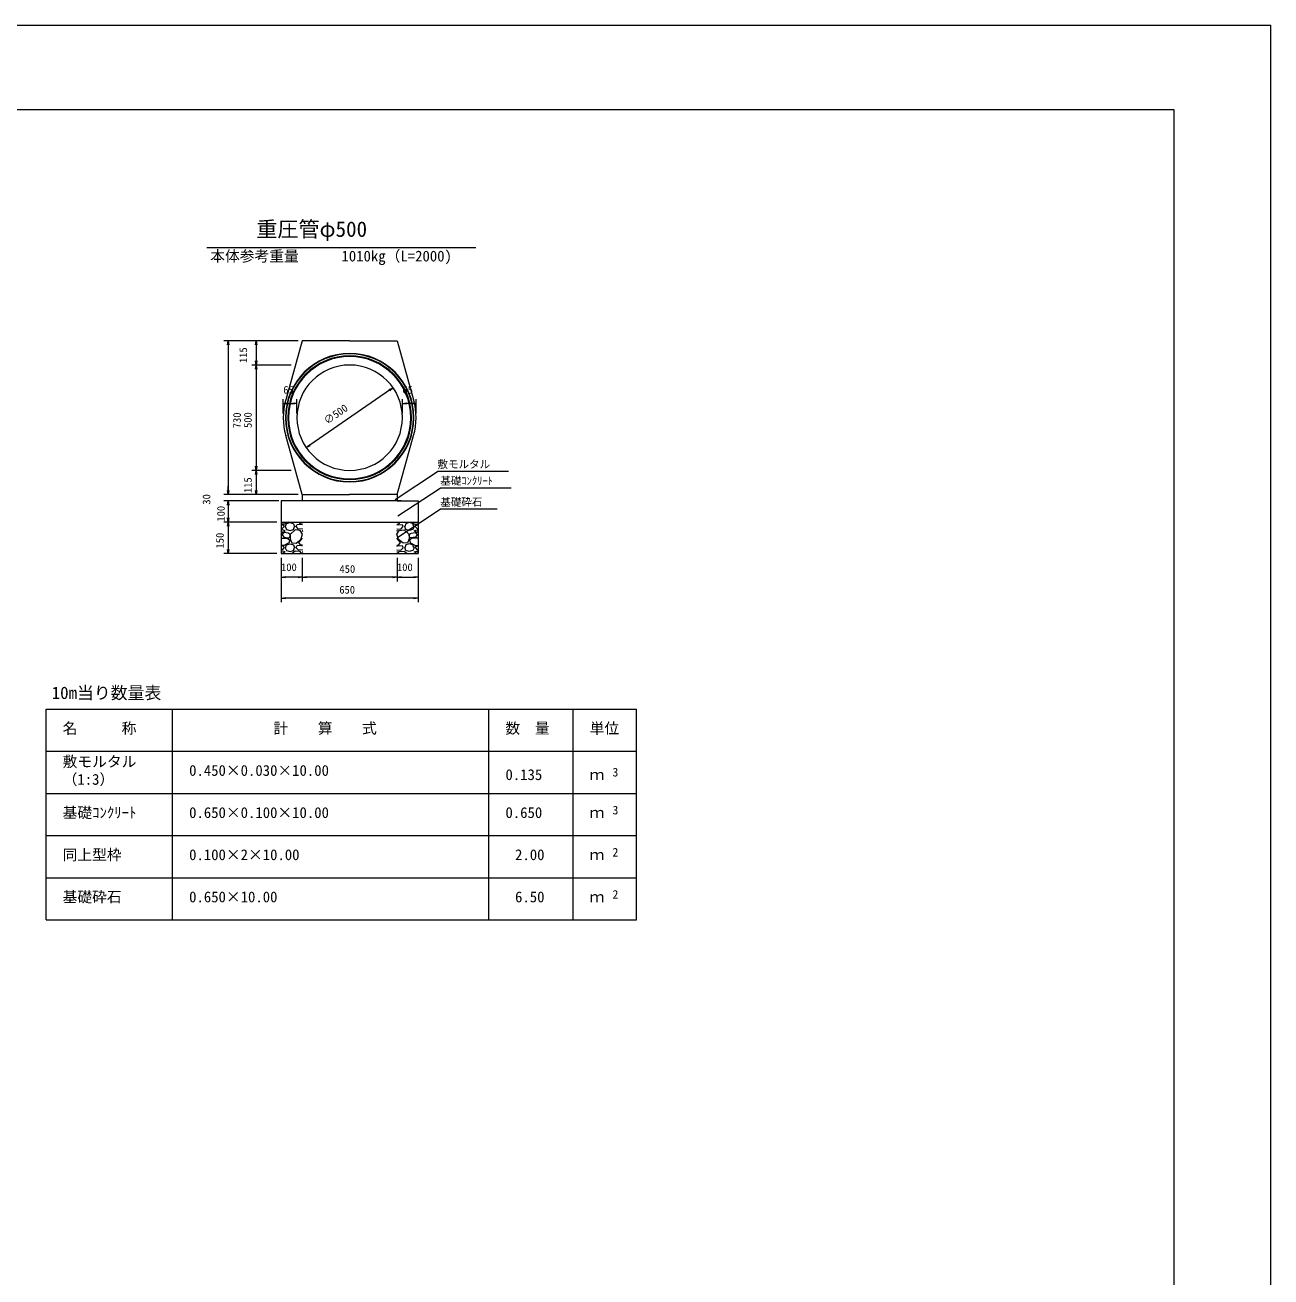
# Model space of a CAD drawing. Units: millimetres, scale not verified. Extents: x 0 to 84100, y 0 to 59400.
# Drawn here: x 54551 to 84100, y 29700 to 59400 of the extents above; entities that cross this region are included whole.
import ezdxf
from ezdxf.enums import TextEntityAlignment as Align

# ---------------------------------------------------------------- set-up
doc = ezdxf.new("R2010")
doc.units = ezdxf.units.MM
doc.header["$LTSCALE"] = 100
for name, color, linetype, lineweight in [('D-MTR-FRAM（材料表図枠）', 2, 'Continuous', 18), ('D-STR-DIM（寸法）', 7, 'Continuous', 18), ('D-STR-HTXT（旗揚げ）', 7, 'Continuous', 18), ('D-STR-STRn（構造物）', 7, 'Continuous', 18), ('D-STR（構造物外形線）', 1, 'Continuous', 18), ('D-TTL(外枠）', 2, 'Continuous', 18), ('DEFPOINTS_2', 8, 'Continuous', 18)]:
    doc.layers.add(name, color=color, linetype=linetype, lineweight=lineweight)
for name, color, linetype in [('D-MTR-TXT(文字列）', 7, 'Continuous'), ('D-MTR（材料表タイトル）', 7, 'Continuous'), ('D-STR-TXT（文字）', 7, 'Continuous'), ('D-TTL-TXT（文字）', 7, 'Continuous')]:
    doc.layers.add(name, color=color, linetype=linetype)
doc.styles.add('ＭＳ ゴシック', font='')
doc.styles.get('ＭＳ ゴシック').set_extended_font_data('MS Gothic')

msp = doc.modelspace()

# ---------------------------------------------------------------- linework, layer by layer
at = {"layer": 'D-MTR-FRAM（材料表図枠）'}
for p, q in [((55050, 43171.2), (69050, 43171.2)), ((55050, 38171.2), (55050, 43171.2)), ((58050, 38171.2), (58050, 43171.2)), ((65550, 38171.2), (65550, 43171.2)), ((67550, 39971.2), (67550, 43171.2)), ((67550, 38171.2), (67550, 43171.2)), ((69050, 38171.2), (69050, 43171.2)), ((55050, 42171.2), (69050, 42171.2)), ((55050, 41171.2), (69050, 41171.2)), ((55050, 40171.2), (69050, 40171.2)), ((55050, 39171.2), (69050, 39171.2)), ((55050, 38171.2), (69050, 38171.2))]:
    msp.add_line(p, q, dxfattribs=at)
at = {"layer": 'D-STR-DIM（寸法）'}
for p, q in [((61025, 51909.8), (59267.8, 51909.8)), ((59351.1, 51809.8), (59367.8, 51909.8)), ((59367.8, 51909.8), (59384.4, 51809.8)), ((59367.8, 51909.8), (59367.8, 51809.8)), ((59367.8, 51809.8), (59367.8, 48359.8)), ((61025, 51909.8), (59932.6, 51909.8)), ((60015.9, 51809.8), (60032.6, 51909.8)), ((60032.6, 51909.8), (60049.2, 51809.8)), ((60032.6, 51909.8), (60032.6, 51809.8)), ((60032.6, 51809.8), (60032.6, 51434.8)), ((60032.6, 51334.8), (60015.9, 51434.8)), ((60049.2, 51434.8), (60032.6, 51334.8)), ((60032.6, 51334.8), (60032.6, 51434.8)), ((60864.2, 51334.8), (59932.6, 51334.8)), ((60864.2, 51334.8), (59932.6, 51334.8)), ((60015.9, 51234.8), (60032.6, 51334.8)), ((60032.6, 51334.8), (60049.2, 51234.8)), ((60032.6, 51334.8), (60032.6, 51234.8)), ((60032.6, 51234.8), (60032.6, 48934.8)), ((63186.6, 50752.3), (63278.4, 50795.4)), ((63278.4, 50795.4), (63196.1, 50738.6)), ((63278.4, 50795.4), (63205.6, 50724.9)), ((60675, 50184.8), (60675, 50524.3)), ((61000, 50184.8), (61000, 50524.3)), ((63196.1, 50738.6), (61303.9, 49431)), ((63500, 50184.8), (63500, 50524.3)), ((63825, 50184.8), (63825, 50524.3)), ((60675, 50424.3), (60775, 50440.9)), ((60775, 50407.6), (60675, 50424.3)), ((60675, 50424.3), (60775, 50424.3)), ((60775, 50424.3), (60900, 50424.3)), ((60900, 50440.9), (61000, 50424.3)), ((61000, 50424.3), (60900, 50407.6)), ((61000, 50424.3), (60900, 50424.3)), ((63500, 50424.3), (63600, 50440.9)), ((63600, 50407.6), (63500, 50424.3)), ((63500, 50424.3), (63600, 50424.3)), ((63725, 50424.3), (63600, 50424.3)), ((63725, 50440.9), (63825, 50424.3)), ((63825, 50424.3), (63725, 50407.6)), ((63825, 50424.3), (63725, 50424.3)), ((61221.6, 49374.2), (61294.4, 49444.7)), ((61221.6, 49374.2), (61303.9, 49431)), ((61313.4, 49417.3), (61221.6, 49374.2)), ((60864.2, 48834.8), (59932.6, 48834.8)), ((60864.2, 48834.8), (59932.6, 48834.8)), ((60032.6, 48834.8), (60015.9, 48934.8)), ((60015.9, 48734.8), (60032.6, 48834.8)), ((60049.2, 48934.8), (60032.6, 48834.8)), ((60032.6, 48834.8), (60032.6, 48934.8)), ((60032.6, 48834.8), (60049.2, 48734.8)), ((60032.6, 48834.8), (60032.6, 48734.8)), ((60032.6, 48734.8), (60032.6, 48359.8)), ((59367.8, 48359.8), (59367.8, 48459.8)), ((61025, 48259.8), (59267.8, 48259.8)), ((61025, 48259.8), (59267.8, 48259.8)), ((59367.8, 48259.8), (59351.1, 48359.8)), ((59367.8, 48259.8), (59351.1, 48359.8)), ((59384.4, 48359.8), (59367.8, 48259.8)), ((59367.8, 48259.8), (59367.8, 48359.8)), ((59384.4, 48359.8), (59367.8, 48259.8)), ((59367.8, 48259.8), (59367.8, 48359.8)), ((61025, 48259.8), (59932.6, 48259.8)), ((60032.6, 48259.8), (60015.9, 48359.8)), ((60049.2, 48359.8), (60032.6, 48259.8)), ((60032.6, 48259.8), (60032.6, 48359.8)), ((60525, 48109.8), (59267.8, 48109.8)), ((60570, 48109.8), (59267.8, 48109.8)), ((59351.1, 48009.8), (59367.8, 48109.8)), ((59351.1, 48009.8), (59367.8, 48109.8)), ((59367.8, 48109.8), (59384.4, 48009.8)), ((59367.8, 48109.8), (59367.8, 48009.8)), ((59367.8, 48109.8), (59384.4, 48009.8)), ((59367.8, 48109.8), (59367.8, 48009.8)), ((59367.8, 48009.8), (59367.8, 47909.8)), ((59367.8, 48009.8), (59367.8, 47709.8)), ((60525, 47609.8), (59267.8, 47609.8)), ((60525, 47609.8), (59267.8, 47609.8)), ((59367.8, 47609.8), (59351.1, 47709.8)), ((59351.1, 47509.8), (59367.8, 47609.8)), ((59384.4, 47709.8), (59367.8, 47609.8)), ((59367.8, 47609.8), (59367.8, 47709.8)), ((59367.8, 47609.8), (59384.4, 47509.8)), ((59367.8, 47609.8), (59367.8, 47509.8)), ((59367.8, 47509.8), (59367.8, 46959.8)), ((59367.8, 46859.8), (59351.1, 46959.8)), ((59384.4, 46959.8), (59367.8, 46859.8)), ((59367.8, 46859.8), (59367.8, 46959.8)), ((60525, 46859.8), (59267.8, 46859.8)), ((60625, 46759.8), (60625, 46198.7)), ((60625, 46759.8), (60625, 45706.3)), ((61125, 46759.8), (61125, 46198.7)), ((61125, 46759.8), (61125, 46198.7)), ((63375, 46759.8), (63375, 46198.7)), ((63375, 46759.8), (63375, 46198.7)), ((63875, 46759.8), (63875, 46198.7)), ((63875, 46759.8), (63875, 45706.3)), ((60625, 46298.7), (60725, 46315.3)), ((60725, 46282), (60625, 46298.7)), ((60625, 46298.7), (60725, 46298.7)), ((61025, 46298.7), (60725, 46298.7)), ((61025, 46315.3), (61125, 46298.7)), ((61125, 46298.7), (61025, 46282)), ((61125, 46298.7), (61025, 46298.7)), ((61125, 46298.7), (61225, 46315.3)), ((61225, 46282), (61125, 46298.7)), ((61125, 46298.7), (61225, 46298.7)), ((63275, 46298.7), (61225, 46298.7)), ((63275, 46315.3), (63375, 46298.7)), ((63375, 46298.7), (63275, 46282)), ((63375, 46298.7), (63275, 46298.7)), ((63375, 46298.7), (63475, 46315.3)), ((63475, 46282), (63375, 46298.7)), ((63375, 46298.7), (63475, 46298.7)), ((63475, 46298.7), (63775, 46298.7)), ((63775, 46315.3), (63875, 46298.7)), ((63875, 46298.7), (63775, 46282)), ((63875, 46298.7), (63775, 46298.7)), ((60625, 45806.3), (60725, 45822.9)), ((60725, 45789.6), (60625, 45806.3)), ((60625, 45806.3), (60725, 45806.3)), ((63775, 45806.3), (60725, 45806.3)), ((63775, 45822.9), (63875, 45806.3)), ((63875, 45806.3), (63775, 45789.6)), ((63875, 45806.3), (63775, 45806.3))]:
    msp.add_line(p, q, dxfattribs=at)
at = {"layer": 'D-STR-HTXT（旗揚げ）'}
for p, q in [((58860.8, 54120.5), (65239.2, 54120.5)), ((63328.9, 48146.7), (64331.6, 48808.2)), ((66017.2, 48808.2), (64331.6, 48808.2)), ((63396, 47752.9), (64398.7, 48414.4)), ((66077.3, 48414.4), (64398.7, 48414.4)), ((63396, 47249.7), (64398.7, 47911.2)), ((65746.1, 47911.2), (64398.7, 47911.2))]:
    msp.add_line(p, q, dxfattribs=at)
at = {"layer": 'D-STR-STRn（構造物）'}
for p, q in [((61125, 48259.8), (61125, 48109.8)), ((63375, 48259.8), (63375, 48109.8)), ((61125, 48109.8), (60625, 48109.8)), ((60625, 48109.8), (60625, 46859.8)), ((63475, 48109.8), (61125, 48109.8)), ((63375, 48109.8), (63875, 48109.8)), ((63875, 48109.8), (63875, 46859.8)), ((60625, 47609.8), (63875, 47609.8)), ((60706, 47555), (60625, 47561.5)), ((60690.8, 47526.1), (60625, 47542.5)), ((60695.5, 47500.7), (60690.5, 47525.7)), ((60803.7, 47609.8), (60704.6, 47557.9)), ((60724.8, 47500.9), (60754.8, 47570.9)), ((60755.6, 47571.1), (60835.6, 47596.1)), ((60835.8, 47596.3), (60915.8, 47566.3)), ((60915.5, 47566), (60945.5, 47501)), ((60980.5, 47501.4), (60995.5, 47541.4)), ((60980.9, 47608), (60983.3, 47609.8)), ((61089.9, 47552.1), (60994.9, 47542.1)), ((61081, 47565.9), (61055.4, 47609.8)), ((61133.1, 47560.9), (61081, 47565)), ((61133.1, 47540.5), (61090.8, 47551.1)), ((63366.9, 47560.9), (63419, 47565)), ((63366.9, 47540.5), (63409.2, 47551.1)), ((63410.1, 47552.1), (63505.1, 47542.1)), ((63419, 47565.9), (63444.6, 47609.8)), ((63519.5, 47501.4), (63504.5, 47541.4)), ((63519.1, 47608), (63516.7, 47609.8)), ((63584.5, 47566), (63554.5, 47501)), ((63664.2, 47596.3), (63584.2, 47566.3)), ((63744.4, 47571.1), (63664.4, 47596.1)), ((63696.3, 47609.8), (63795.4, 47557.9)), ((63775.2, 47500.9), (63745.2, 47570.9)), ((63794, 47555), (63875, 47561.5)), ((63804.5, 47500.7), (63809.5, 47525.7)), ((63809.2, 47526.1), (63875, 47542.5)), ((60651.2, 47450.5), (60625, 47448.2)), ((60631.3, 47321.4), (60625, 47331.6)), ((60625, 47303.2), (60630.5, 47320.5)), ((60625, 47216), (60635, 47227.2)), ((60625.4, 47406.1), (60645.4, 47356.1)), ((60660.8, 47421.9), (60625.8, 47406.9)), ((60635.6, 47226.1), (60765.6, 47226.1)), ((60695.5, 47361), (60645.5, 47311)), ((60645.6, 47311.3), (60685.6, 47251.3)), ((60646.3, 47356.1), (60721.3, 47401.1)), ((60695, 47502.2), (60650, 47452.2)), ((60720.6, 47401.3), (60660.6, 47421.3)), ((60685.4, 47251.3), (60810.4, 47236.3)), ((60795, 47345.7), (60695, 47360.7)), ((60720.3, 47501.3), (60750.3, 47431.3)), ((60750.9, 47431.6), (60835.9, 47406.6)), ((60765.5, 47225.8), (60830.5, 47180.8)), ((60835.6, 47311.2), (60795.6, 47346.2)), ((60811.8, 47236.5), (60836.8, 47281.5)), ((60835, 47406.7), (60920, 47431.7)), ((60840.2, 47316.6), (60835.2, 47211.6)), ((60835.6, 47281.1), (60835.6, 47311.1)), ((60954.9, 47421.1), (60839.9, 47316.1)), ((60920.1, 47431.9), (60945.1, 47501.9)), ((61075.5, 47412), (60955.5, 47422)), ((61035.5, 47441.3), (60980.5, 47501.3)), ((61133.1, 47448.9), (61036.2, 47440.5)), ((61045, 47127.2), (61133.1, 47225)), ((61131.3, 47321.4), (61076.3, 47411.4)), ((61090.5, 47195.5), (61130.5, 47320.5)), ((61125.4, 47406.1), (61133.1, 47386.8)), ((61133.1, 47410), (61125.8, 47406.9)), ((63366.9, 47448.9), (63463.8, 47440.5)), ((63366.9, 47410), (63374.2, 47406.9)), ((63374.6, 47406.1), (63366.9, 47386.8)), ((63455, 47127.2), (63366.9, 47225)), ((63368.7, 47321.4), (63423.7, 47411.4)), ((63409.5, 47195.5), (63369.5, 47320.5)), ((63424.5, 47412), (63544.5, 47422)), ((63464.5, 47441.3), (63519.5, 47501.3)), ((63545.1, 47421.1), (63660.1, 47316.1)), ((63579.9, 47431.9), (63554.9, 47501.9)), ((63665, 47406.7), (63580, 47431.7)), ((63659.8, 47316.6), (63664.8, 47211.6)), ((63688.2, 47236.5), (63663.2, 47281.5)), ((63749.1, 47431.6), (63664.1, 47406.6)), ((63664.4, 47311.2), (63704.4, 47346.2)), ((63664.4, 47281.1), (63664.4, 47311.1)), ((63734.5, 47225.8), (63669.5, 47180.8)), ((63814.6, 47251.3), (63689.6, 47236.3)), ((63705, 47345.7), (63805, 47360.7)), ((63864.4, 47226.1), (63734.4, 47226.1)), ((63779.7, 47501.3), (63749.7, 47431.3)), ((63853.7, 47356.1), (63778.7, 47401.1)), ((63779.4, 47401.3), (63839.4, 47421.3)), ((63804.5, 47361), (63854.5, 47311)), ((63805, 47502.2), (63850, 47452.2)), ((63854.4, 47311.3), (63814.4, 47251.3)), ((63839.2, 47421.9), (63874.2, 47406.9)), ((63848.8, 47450.5), (63875, 47448.2)), ((63874.6, 47406.1), (63854.6, 47356.1)), ((63875, 47216), (63865, 47227.2)), ((63868.7, 47321.4), (63875, 47331.6)), ((63875, 47303.2), (63869.5, 47320.5)), ((60706, 47055), (60625, 47061.5)), ((60690.8, 47026.1), (60625, 47042.5)), ((60651.2, 46950.5), (60625, 46948.2)), ((60695, 47002.2), (60650, 46952.2)), ((60695.5, 47000.7), (60690.5, 47025.7)), ((60809.6, 47112.9), (60704.6, 47057.9)), ((60720.3, 47001.3), (60750.3, 46931.3)), ((60724.8, 47000.9), (60754.8, 47070.9)), ((60750.9, 46931.6), (60835.9, 46906.6)), ((60755.6, 47071.1), (60835.6, 47096.1)), ((60831.1, 47181), (60811.1, 47111)), ((60835, 46906.7), (60920, 46931.7)), ((60835.1, 47212.1), (60875.1, 47117.1)), ((60835.8, 47096.3), (60915.8, 47066.3)), ((60876, 47116.5), (60981, 47111.5)), ((60915.5, 47066), (60945.5, 47001)), ((60920.1, 46931.9), (60945.1, 47001.9)), ((60980.5, 47001.4), (60995.5, 47041.4)), ((61035.5, 46941.3), (60980.5, 47001.3)), ((60980.9, 47107.9), (61090.9, 47192.9)), ((61089.9, 47052.2), (60994.9, 47042.2)), ((61133.1, 46948.9), (61036.2, 46940.5)), ((61081, 47065.9), (61046, 47125.9)), ((61133.1, 47060.8), (61081, 47065)), ((61133.1, 47040.5), (61090.8, 47051.1)), ((63366.9, 47060.8), (63419, 47065)), ((63366.9, 47040.5), (63409.2, 47051.1)), ((63366.9, 46948.9), (63463.8, 46940.5)), ((63519.1, 47107.9), (63409.1, 47192.9)), ((63410.1, 47052.2), (63505.1, 47042.2)), ((63419, 47065.9), (63454, 47125.9)), ((63464.5, 46941.3), (63519.5, 47001.3)), ((63519.5, 47001.4), (63504.5, 47041.4)), ((63624, 47116.5), (63519, 47111.5)), ((63584.5, 47066), (63554.5, 47001)), ((63579.9, 46931.9), (63554.9, 47001.9)), ((63665, 46906.7), (63580, 46931.7)), ((63664.2, 47096.3), (63584.2, 47066.3)), ((63664.9, 47212.1), (63624.9, 47117.1)), ((63749.1, 46931.6), (63664.1, 46906.6)), ((63744.4, 47071.1), (63664.4, 47096.1)), ((63668.9, 47181), (63688.9, 47111)), ((63690.4, 47112.9), (63795.4, 47057.9)), ((63775.2, 47000.9), (63745.2, 47070.9)), ((63779.7, 47001.3), (63749.7, 46931.3)), ((63794, 47055), (63875, 47061.5)), ((63804.5, 47000.7), (63809.5, 47025.7)), ((63805, 47002.2), (63850, 46952.2)), ((63809.2, 47026.1), (63875, 47042.5)), ((63848.8, 46950.5), (63875, 46948.2)), ((60625, 46859.8), (63875, 46859.8)), ((60625.4, 46906.1), (60643.9, 46859.8)), ((60660.8, 46921.9), (60625.8, 46906.9)), ((60652.5, 46859.8), (60721.3, 46901.1)), ((60720.6, 46901.3), (60660.6, 46921.3)), ((60695.5, 46861), (60694.3, 46859.8)), ((60701.3, 46859.8), (60695, 46860.7)), ((60954.9, 46921.1), (60887.8, 46859.8)), ((61075.5, 46912), (60955.5, 46922)), ((61107.8, 46859.8), (61076.3, 46911.4)), ((61125.4, 46906.1), (61133.1, 46886.8)), ((61133.1, 46910), (61125.8, 46906.9)), ((63366.9, 46910), (63374.2, 46906.9)), ((63374.6, 46906.1), (63366.9, 46886.8)), ((63392.2, 46859.8), (63423.7, 46911.4)), ((63424.5, 46912), (63544.5, 46922)), ((63545.1, 46921.1), (63612.2, 46859.8)), ((63847.5, 46859.8), (63778.7, 46901.1)), ((63779.4, 46901.3), (63839.4, 46921.3)), ((63798.7, 46859.8), (63805, 46860.7)), ((63804.5, 46861), (63805.7, 46859.8)), ((63839.2, 46921.9), (63874.2, 46906.9)), ((63874.6, 46906.1), (63856.1, 46859.8))]:
    msp.add_line(p, q, dxfattribs=at)
at = {"layer": 'D-STR（構造物外形線）'}
for p, q in [((61125, 51909.8), (60733.2, 50509)), ((62250, 51909.8), (61125, 51909.8)), ((62250, 51909.8), (63375, 51909.8)), ((63375, 51909.8), (63766.8, 50509)), ((61125, 48259.8), (60733.2, 49660.6)), ((63375, 48259.8), (63766.8, 49660.6)), ((61125, 48259.8), (62250, 48259.8)), ((63375, 48259.8), (62250, 48259.8))]:
    msp.add_line(p, q, dxfattribs=at)
for radius, start, end in [(1525, 90, 270), (1515, 90, 270), (1467.5, 90, 270), (1450, 90, 270), (1525, 270, 90), (1515, 270, 90), (1467.5, 270, 90), (1450, 270, 90), (1250, 90, 270), (1250, 270, 90), (1575, 164.37387, 195.62613), (1575, 344.37387, 15.62613)]:
    msp.add_arc((62250, 50084.8), radius, start, end, dxfattribs=at)
at = {"layer": 'D-TTL(外枠）'}
for p, q in [((2300, 57400), (81800, 57400)), ((81800, 57400), (81800, 2000))]:
    msp.add_line(p, q, dxfattribs=at)
at = {"layer": 'DEFPOINTS_2'}
for p in [(0, 59400), (84100, 0)]:
    msp.add_line(p, (84100, 59400), dxfattribs=at)

# ---------------------------------------------------------------- texts
at = {"layer": 'D-MTR-TXT(文字列）', "style": 'ＭＳ ゴシック'}
for s, height, p in [('本体参考重量', 256.6, (58943.9, 53713.8)), ('1010kg（L=2000)', 256.6, (62055.9, 53713.8)), ('名\u3000\u3000\u3000称', 256.6, (55442.3, 42511.5)), ('計\u3000\u3000算\u3000\u3000式', 256.6, (60443, 42511.5)), ('数\u3000量', 256.6, (65942.3, 42511.5)), ('単位', 256.6, (67942.3, 42511.5)), ('敷モルタル', 256.6, (55442.3, 41721.6)), ('（1:3）', 256.6, (55442.3, 41299.3)), ('0.450×0.030×10.00', 256.6, (58442.3, 41511.5)), ('0.135', 256.6, (65945, 41411.5)), ('ｍ', 256.6, (67942.3, 41411.5)), ('3', 205.3, (68482.5, 41512)), ('基礎ｺﾝｸﾘｰﾄ', 256.6, (55442.3, 40511.5)), ('0.650×0.100×10.00', 256.6, (58442.3, 40511.5)), ('0.650', 256.6, (65945, 40511.5)), ('ｍ', 256.6, (67942.3, 40511.5)), ('3', 205.3, (68482.5, 40612)), ('同上型枠', 256.6, (55442.3, 39511.5)), ('0.100×2×10.00', 256.6, (58442.3, 39511.5)), ('2.00', 256.6, (66172.4, 39511.5)), ('2', 205.3, (68482.5, 39612)), ('ｍ', 256.6, (67942.3, 39511.5)), ('基礎砕石', 256.6, (55442.3, 38511.5)), ('0.650×10.00', 256.6, (58442.3, 38511.5)), ('6.50', 256.6, (66172.4, 38511.5)), ('ｍ', 256.6, (67942.3, 38511.5)), ('2', 205.3, (68482.5, 38612))]:
    msp.add_text(s, height=height, dxfattribs=at).set_placement(p, align=Align.BOTTOM_LEFT)
at = {"layer": 'D-MTR（材料表タイトル）', "style": 'ＭＳ ゴシック'}
msp.add_text('10m当り数量表', height=293.3, dxfattribs=at).set_placement((55184.2, 43323.7), align=Align.BOTTOM_LEFT)
at = {"layer": 'D-STR-DIM（寸法）', "style": 'ＭＳ ゴシック'}
for s, rotation, p in [('115', 90, (59871.6, 51380.3)), ('730', 90, (59723.7, 49834.4)), ('500', 90, (59982.6, 49840.5)), ('∅500', 34.646, (61746.7, 49871.5)), ('115', 90, (59982.6, 48297.3)), ('30', 90, (59001.1, 48021.7)), ('100', 90, (59343, 47618.9)), ('150', 90, (59317.8, 46981.6))]:
    msp.add_text(s, height=183.3, rotation=rotation, dxfattribs=at).set_placement(p, align=Align.BOTTOM_LEFT)
for s, p in [('65', (60675.7, 50599.3)), ('65', (63500.7, 50599.3)), ('100', (60621.8, 46390.1)), ('450', (62007.6, 46348.7)), ('100', (63371.8, 46390.1)), ('650', (62003.8, 45856.3))]:
    msp.add_text(s, height=183.3, dxfattribs=at).set_placement(p, align=Align.BOTTOM_LEFT)
at = {"layer": 'D-STR-TXT（文字）', "style": 'ＭＳ ゴシック'}
for s, p in [('敷モルタル', (64331.6, 48833.5)), ('基礎ｺﾝｸﾘｰﾄ', (64398.7, 48439.7)), ('基礎砕石', (64398.7, 47936.5))]:
    msp.add_text(s, height=183.3, dxfattribs=at).set_placement(p, align=Align.BOTTOM_LEFT)
at = {"layer": 'D-TTL-TXT（文字）', "style": 'ＭＳ ゴシック'}
msp.add_text('重圧管φ500', height=366.6, dxfattribs=at).set_placement((60036.1, 54265.4), align=Align.BOTTOM_LEFT)

doc.saveas('drawing.dxf')
